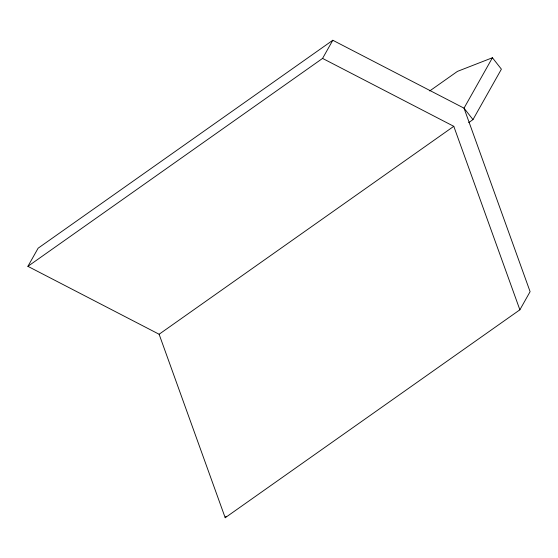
<?xml version="1.0" encoding="UTF-8"?>
<svg xmlns="http://www.w3.org/2000/svg" width="558" height="558" viewBox="0 0 558 558"><rect width="100%" height="100%" fill="white"/><g stroke="black" fill="none" stroke-linecap="round" stroke-linejoin="round"><path stroke-width="0.84" d="M472.982 119.593L501.398 69.171L492.428 57.746L464.019 108.161L530.1 291.66L519.875 309.809L225.195 517.74L159.114 334.249L27.9 266.34L38.125 248.191L332.805 40.26L464.019 108.161L472.982 119.593L468.713 122.607M27.9 266.34L322.573 58.409L332.805 40.26M225.195 517.74L226.046 516.227M429.702 90.961L457.427 71.396L492.428 57.746M159.114 334.249L453.787 126.317L519.875 309.809M322.573 58.409L453.787 126.317"/></g></svg>
